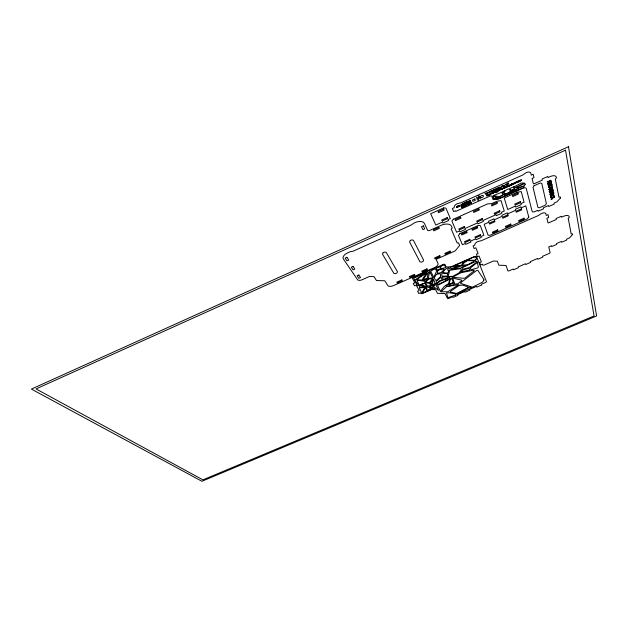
<?xml version="1.0" encoding="UTF-8"?>
<svg xmlns="http://www.w3.org/2000/svg" width="628" height="628" viewBox="0 0 628 628"><rect width="100%" height="100%" fill="white"/><g stroke="black" fill="none" stroke-linecap="round" stroke-linejoin="round"><path stroke-width="0.94" d="M549.045 181.429L549.845 180.409L551.054 180.424L551.329 181.618L547.569 183.29L549.108 181.939M504.229 185.912L503.829 186.304M493.247 193.134L492.297 193.644M499.032 190.535L498.028 191.045M500.069 187.827L499.841 187.929M505.603 187.591L504.59 188.094M514.599 188.243L514.34 189.609L515.148 189.727L517.967 188.243L517.409 186.987L516.318 187.387M505.956 186.806L506.953 186.563L506.176 187.332M506.451 184.349L507.565 184.114L506.458 184.608M517.621 181.563L518.61 181.304L517.849 182.096M510.046 185.017L511.161 184.781L510.054 185.268M512.495 183.918C513.994 182.387 513.539 185.291 512.487 184.13M486.488 193.314L487.603 193.11L486.48 193.534M456.674 207.24L457.647 206.651M497.156 188.471L498.153 188.243L497.4 189.004M488.568 194.633L489.683 194.468L488.568 194.916M469.187 203.715L468.048 204.901L469.218 203.802M456.54 206.636L457.435 206.11L457.843 207.146M551.408 198.856L554.532 197.027L551.376 198.487L551.078 199.461L552.161 199.029L551.47 199.178M492.069 192.953L492.76 192.631M497.855 190.355L498.546 190.033M514.324 182.952L515.062 182.685M516.043 182.175L516.781 181.916M490.115 191.548L490.829 191.281M500.571 189.122L501.27 188.855M486.943 195.237L487.681 194.994M493.726 192.192L494.471 191.948M501.332 186.5L502.078 186.249M489.055 192.019L489.801 191.76M492.666 191.14L491.999 191.469M499.511 189.593L500.241 189.334M492.98 193.298L492.305 193.542M498.781 190.684L498.083 190.951M503.978 186.076L503.232 186.445M505.352 187.733L504.669 188M491.905 191.242L492.588 190.755M468.072 203.535L468.99 203.182L469.595 204.218L469.147 203.017L467.821 204.022M492.642 190.41L491.528 191.03L492.423 190.763A1.499 0.801 -26.8 0 1 492.164 190.936A2.017 1.075 -26.8 0 0 491.889 191.116L491.842 191.587M492.485 191.399L492.721 190.975M492.438 191.32L492.462 191.304A0.864 0.463 -26.8 0 1 491.834 191.603M496.944 192.066L497.4 191.681L496.403 192.066M503.766 186.226L503.287 186.343M499.849 187.199L498.797 187.544L498.82 188.29M509.065 186.524L509.661 186.178L508.688 186.579M499.535 188.125L499.111 188.204M499.158 187.301L499.598 187.285M503.742 185.417L502.902 185.731L502.965 186.43M498.185 190.119L497.776 191.038M505.124 187.081L504.284 187.395L504.347 188.086M465.277 202.483L465.89 202.208L466.353 203.417L465.717 203.605A0.911 0.495 -25.6 0 1 464.775 203.48L464.736 203.37A0.895 0.479 -25.6 0 1 465.293 202.538L465.74 202.381L466.133 203.417M485.468 193.479L485.099 193.738L485.491 193.565M508.225 183.243L507.856 183.509L508.248 183.329M498.899 187.882L500.076 187.686M503.044 186.021L504.229 185.825M457.616 206.565L456.674 206.887M467.664 202.051L466.675 202.593L467.695 202.138M498.922 187.96L499.786 187.686M503.067 186.1L503.931 185.817M470.286 202.499L471.031 202.161L471.479 203.37L470.882 202.334L469.893 203.15M464.689 205.113L465.113 204.924L465.505 205.953L465.097 206.141A0.911 0.487 -25.5 0 1 464.155 206.015L464.116 205.906A0.887 0.479 -25.5 0 1 464.665 205.081M492.093 193.306L493.247 193.032M497.878 190.708L499.032 190.433M504.449 187.756L505.603 187.482M470.56 203.213L471.11 202.962L469.964 203.213M499.605 188.204L499.103 188.306M503.428 185.488L503.994 185.339M457.333 207.476L456.501 207.468M498.145 190.041L498.797 189.954M504.779 187.152L505.375 186.995M507.801 182.968C509.002 182.324 508.601 185.794 508.193 183.133M485.028 193.212C486.205 192.561 485.946 195.967 485.428 193.361M498.2 190.559L498.734 190.425M504.779 187.607L505.312 187.474M492.423 193.157L492.956 193.024M505.1 184.632C506.09 183.988 506.097 186.155 505.658 184.734M509.057 186.626L508.397 186.579L508.311 185.645A0.864 0.455 -27.4 0 1 509.52 185.464A0.864 0.455 -27.4 0 1 508.484 186.383L508.578 186.492M496.803 192.129L496.151 192.097L496.041 191.155M553.284 193.911L551.596 194.303L551.745 194.994L552.773 194.287A5.157 2.559 -28 0 1 553.449 193.864M551.926 187.168L550.167 187.576L550.316 188.282L551.36 187.568A5.228 2.622 -28.3 0 1 552.051 187.136M519.576 181.382L520.267 180.676M548.511 181.68L547.239 181.767L548.268 181.327A2.167 1.099 -28.4 0 1 548.825 181.335M490.955 191.344L491.339 191.893L491.041 190.975L489 191.909L489.039 192.929L489.024 192.239M474.399 260.298L469.626 260.212A1.232 0.604 -24.1 0 1 469.077 259.882L469.053 259.678A1.232 0.604 -24.1 0 1 469.995 258.689L473.371 257.245A1.24 0.604 -24.2 0 1 474.313 257.072L475.781 257.276A1.232 0.604 -24.2 0 1 476.197 257.613L476.283 259.089A1.232 0.597 -24.2 0 1 475.702 259.851A1.232 0.597 -24.2 0 1 474.525 260.228M493.011 192.553L491.952 192.906L491.999 193.628M456.784 207.476L458.063 207.146L457.584 205.945L456.352 206.871M502.824 193.204L500.838 192.608L493.357 195.536L499.386 196.737L503.052 194.649L502.973 193.346M493.53 197.883L494.307 198.393L497.14 197.459L492.886 195.944L493.49 197.804M496.308 191.98L496.253 191.823A0.856 0.455 -26.9 0 0 497.25 190.975A0.856 0.455 -26.9 0 0 495.971 191.124M460.332 206.125L461.596 205.56L461.125 204.351L461.376 205.552M461.902 207.044L461.847 206.902A0.895 0.479 -25.4 0 1 462.491 206A1.06 0.565 -25.4 0 1 463.652 206.117M463.597 206.282L463.55 206.157A0.895 0.479 -25.4 0 0 462.491 206A1.06 0.565 -25.4 0 0 461.737 206.965M466.737 203.244L468.103 202.632L467.648 201.415L466.29 202.028L467.491 201.588L467.884 202.632M476.464 197.145L476.911 198.409M477.107 198.95L477.547 200.199M477.673 197.333L478.112 198.597M478.308 199.139L478.748 200.387M478.112 195.669L478.552 196.933M478.74 197.482L479.188 198.738M479.313 195.858L479.753 197.129M479.941 197.671L480.381 198.927M486.904 195.465L486.928 196.148L486.786 195.222L487.854 194.68L488.16 195.591L487.775 195.049M491.229 193.958L491.104 192.945L491.41 193.879M490.083 191.76L490.099 192.451L489.903 191.846M493.694 192.419L493.71 193.102L493.577 192.176L494.652 191.626L494.942 192.545L494.566 191.995M496.622 189.263L496.332 188.322L496.442 189.35M499.472 189.821L499.48 190.512L499.456 189.483L501.505 188.549L501.78 189.475L501.411 188.926M500.532 189.334L500.54 190.033L500.351 189.421M501.293 186.728L501.301 187.419L501.183 186.477L502.259 185.927L502.541 186.861L502.172 186.304M515.172 182.74L515.345 183.384L515.266 182.363L514.199 182.897L514.285 183.863L514.285 183.133M516.883 181.971C517.354 183.745 517.291 180.942 516.169 181.947C515.329 181.979 516.397 183.957 516.004 182.363M519.066 181.131L520.235 180.574L519.238 181.005M521.311 180.456L521.059 179.49L521.13 180.534M548.503 181.696A1.492 0.754 -28.4 0 1 548.848 181.688M549.853 184.734A1.594 0.809 -28.4 0 1 548.307 184.334A1.594 0.809 -28.4 0 1 550.175 182.889A1.594 0.809 -28.4 0 1 551.031 183.831M551.046 183.847A2.072 1.052 -28.4 0 1 549.838 184.554M552.538 197.38A1.554 0.769 -28 0 1 551.023 197.011A1.554 0.769 -28 0 1 552.86 195.614A1.554 0.769 -28 0 1 553.684 196.509A2.017 1.005 -28 0 1 552.514 197.208M496.803 188.722A0.809 0.432 -27 0 1 497.549 188A0.809 0.432 -27 0 1 498.294 188.219M498.24 188.267A0.832 0.447 -27 0 1 497.227 189.248M519.066 181.657A0.95 0.502 -27.8 0 0 520.086 181.296A0.95 0.502 -27.8 0 0 520.416 180.574A0.856 0.447 -27.8 0 0 519.591 180.354A0.856 0.447 -27.8 0 0 518.924 181.209M517.268 181.806A0.816 0.424 -27.8 0 1 518.029 181.076A0.816 0.424 -27.8 0 1 518.759 181.296M518.704 181.351A0.84 0.44 -27.8 0 1 518.54 181.939A0.84 0.44 -27.8 0 1 517.676 182.34M505.603 187.05A0.809 0.424 -27.3 0 1 506.356 186.32A0.809 0.424 -27.3 0 1 507.094 186.54M507.039 186.587A0.832 0.44 -27.3 0 1 506.875 187.175A0.832 0.44 -27.3 0 1 506.019 187.568M465.27 202.459A1.075 0.581 -25.6 0 0 464.547 203.456L464.594 203.566A1.091 0.589 -25.6 0 0 465.756 203.715M470.584 203.252A0.809 0.432 -25.8 0 1 469.603 203.229A0.809 0.432 -25.8 0 1 470.286 202.444M463.723 206.204A1.068 0.573 -25.4 0 1 463.024 207.256A1.068 0.573 -25.4 0 1 461.815 207.075M463.543 206.29A0.895 0.479 -25.4 0 1 462.962 207.201A0.895 0.479 -25.4 0 1 461.957 206.997M475.616 259.906A3.124 1.523 -24.2 0 1 475.412 260.023M549.461 181.288L549.61 182.073L550.85 181.516L550.489 180.574L549.461 181.288M514.662 190.441L514.638 191.634L523.297 187.78L524.09 186.21L521.86 186.649L514.662 190.441M510.431 190.802C509.795 192.592 503.884 195.999 503.954 192.757C504.716 190.771 509.355 186.579 510.431 190.802M497.125 191.187C496.348 192.914 495.822 189.939 497.125 191.187M440.573 268.902L445.503 267.661C445.59 262.865 439.741 265.777 440.573 268.878M431.852 287.459L431.758 289.194L428.084 290.835L431.852 287.459M509.394 185.684C508.562 187.458 508.083 184.428 509.394 185.684M465.984 260.439L465.96 260.848A1.232 0.604 -23.9 0 1 465.215 261.664L464.32 262.135A1.232 0.604 -23.8 0 1 463.244 262.41L461.933 262.308L465.984 260.439M514.693 186.492L514.52 188.055L524.521 183.086L521.468 182.983L514.693 186.492M445.433 279.075L445.079 281.226L438.43 284.319A1.193 0.581 -22.6 0 1 437.017 284.303L436.766 283.809L439.906 281.391L445.433 279.075M514.136 186.587L513.649 189.46L510.752 190.119L509.795 188.455L514.136 186.587M432.645 287.436L432.339 288.966L434.953 288.904L432.645 287.436M457.859 293.197L457.694 293.983L471.055 288.244L471.385 287.679L470.498 287.286A1.17 0.542 -23.3 0 0 469.218 287.483L457.859 293.197M428.327 272.356L427.064 278.675L423.28 279.107L428.327 272.356M513.94 190.771L513.68 192.003L511.506 192.341L505.98 195.394L504.425 194.397L513.94 190.771M458.668 206.479C456.87 207.02 460.638 203.872 459.657 206.031L458.668 206.479M458.872 205.513L458.691 206.361L459.57 205.968L458.872 205.513M462.208 204.885L461.918 205.411L462.451 203.755L463.747 204.587L462.412 203.919L462.232 204.775L463.111 204.375L462.208 204.885M448.753 270.542L448.423 272.065A1.217 0.597 -23.1 0 1 447.709 272.795A1.217 0.597 -23.1 0 1 446.563 273.054L443.235 272.583A1.225 0.597 -23 0 1 443.062 271.736L446.084 268.729A1.225 0.604 -23.2 0 1 447.089 268.187L448.706 267.771L447.748 269.655A1.225 0.604 -23.2 0 0 447.913 270.189L448.753 270.542M466.549 204.32L466.361 205.175L467.24 204.783L466.549 204.32M466.337 205.285C464.594 206.008 468.245 202.554 467.326 204.846L466.337 205.285M429.725 271.783L428.186 278.573L432.786 277.757L429.725 271.783M449.624 270.291L448.211 276.548L452.835 276.32L458.833 273.015L461.431 269.914L460.442 268.674L449.624 270.291M440.283 266.578C441.311 269.608 437.064 271.17 435.879 268.454L440.283 266.578M447.772 273.753L447.23 276.1L441.861 276.147L441.782 273.141L447.772 273.753M437.779 270.872L437.159 273.439L440.534 272.678A1.225 0.604 -22.9 0 0 441.61 272.112L443.839 269.836A1.225 0.604 -23.1 0 0 443.101 269.035L439.09 269.93A1.225 0.604 -22.9 0 0 437.779 270.872M494.801 189.279L494.542 190.3C492.242 188.973 495.9 191.556 494.801 189.279M446.32 278.746L445.801 280.755L449.46 278.887L449.075 278.063L448.086 277.953L446.32 278.746M433.508 279.444L432.048 284.963L435.228 283.644L433.508 279.444M449.507 280.174L448.635 283.44A1.193 0.573 -22.9 0 1 448.094 284.044L444.6 286.235A1.185 0.565 -22.7 0 0 444.208 286.572L440.299 291.314L437.779 285.858A1.193 0.573 -22.6 0 1 438.462 284.947L447.992 279.986A1.201 0.581 -23 0 1 449.507 280.174M450.315 279.554L449.201 283.581L450.566 283.754L453.243 282.372L452.066 278.494L450.315 279.554M470.074 200.324L469.658 201.769C467.051 199.359 469.493 204.092 468.425 201.235L469.642 201.941L470.207 200.442L470.765 201.439L470.074 200.324M448.188 276.799L447.913 277.741L443.509 279.539L442.01 277.058L448.188 276.799M433.045 278.973L431.161 284.735L430.149 282.796L433.045 278.973M436.892 270.487L433.791 277.38L430.69 271.304L434.246 268.957L436.892 270.487M383.119 252.691L382.428 254.073L393.882 273.384L395.475 273.659L396.833 273.062L397.516 271.775L386.22 252.377L384.532 252.056L383.119 252.691M410.312 240.532L409.566 241.945L419.967 261.837L421.537 262.135L422.911 261.531L423.641 260.212L413.397 240.234L411.74 239.888L410.312 240.532M459.39 265.966L450.637 268.933A1.225 0.604 -23.3 0 1 449.617 268.321L450.268 267.41L452.929 266.555L459.39 265.966M450.088 284.201L449.224 285.834L446.704 286.25L446.053 285.638L448.604 284.044L450.088 284.201M450.669 284.131L449.726 285.873L454.083 284.5L453.479 282.741L450.669 284.131M425.541 287.436L422.432 293.111L426.852 291.219L425.541 287.436M468.017 259.537L467.562 260.377L468.716 260.243L468.496 259.333L468.017 259.537M424.795 287.412L421.765 292.829L419.3 287.852L424.795 287.412M467.57 259.749L467.295 260.22A1.232 0.604 -23.9 0 1 466.871 260.659L466.321 261.044L466.321 260.306L467.57 259.749M504.669 190.794L503.53 192.333L502.824 192.647L502 192.082L504.669 190.794M483.913 280.025L482.854 281.791A1.177 0.549 -23.8 0 1 482.163 282.365L472.452 287.2L460.803 283.44A1.185 0.557 -23.3 0 1 460.944 282.553L476.165 270.817A1.201 0.573 -23.9 0 1 477.947 270.535L483.953 279.633A1.177 0.549 -23.9 0 1 483.913 280.025M525.22 184.192L524.176 185.872L518.445 187.819L517.959 186.72L524.678 183.376L525.22 184.192M436.436 274.358L434.246 277.827L435.345 279.986A1.209 0.589 -22.6 0 0 436.17 280.19A1.209 0.589 -22.6 0 0 437.292 279.672L440.573 276.713L440.44 274.098A1.217 0.597 -22.8 0 0 439.537 273.777L436.436 274.358M425.69 281.399L424.512 283.204L418.915 285.026L417.11 280.127L425.69 281.399M534.035 185.778L533.023 187.332L537.913 207.413L539.342 207.805L545.371 205.128L546.376 203.668L541.799 183.415L540.315 182.976L534.035 185.778M426.663 272.945L421.875 280.104L416.34 279.68L426.663 272.945M462.695 263.485L461.855 264.702A1.225 0.604 -23.7 0 1 460.316 265.487L454.334 265.77L461.337 262.685L462.365 262.794A1.232 0.604 -23.7 0 1 462.695 263.485M449.177 276.752L448.58 277.615L449.734 277.819L450.111 279.256L452.411 277.819L452.168 276.626L449.177 276.752M463.904 262.928L462.812 264.435A1.225 0.597 -23.8 0 0 463.433 265.134L467.491 264.663A1.225 0.597 -23.9 0 0 468.292 264.404L473.041 261.884A1.232 0.597 -24.1 0 0 473.787 261.091A1.232 0.597 -24.1 0 0 473.222 260.667L467.829 260.683A1.232 0.604 -23.9 0 0 466.698 261.044L464.367 262.52A1.232 0.604 -23.8 0 0 463.904 262.928M427.283 279.099L425.792 281.14L422.668 279.923L427.283 279.099M428.312 279.224L425.902 282.357L429.238 282.812L432.794 278.487L428.312 279.224M453.338 219.227L451.909 221.032L456.595 232.227L459.649 230.869L460.034 231.811L465.411 229.416L465.034 228.474L477.618 222.877L477.971 223.835L483.379 221.425L483.034 220.467L496.065 214.666L496.387 215.647L501.835 213.222L501.529 212.24L504.26 211.024L501.034 200.622L496.991 201.258L491.732 203.613L487.564 203.912L453.338 219.227M459.869 233.624L458.471 235.343L462.396 244.739L465.27 243.468L465.638 244.363L470.882 242.047L470.529 241.144L475.663 238.876L476.016 239.778L481.284 237.447L480.938 236.544L483.874 235.241L480.357 225.625L478.214 225.476L459.869 233.624M459.625 245.493L455.167 250.925L436.036 259.372L437.959 263.336A4.977 2.488 -22.9 0 1 434.513 267.567L393.505 285.614A4.914 2.465 -21.2 0 1 387.735 285.465L384.815 280.779L376.486 280.535L373.982 276.626L369.468 276.485L362.034 279.782A3.784 1.963 -20.2 0 1 357.481 279.648L343.383 258.956A6.932 3.768 -20.2 0 1 347.519 252.919L350.487 251.585L352.975 251.263L410.634 225.326L414.661 222.697A8.399 4.553 -23.3 0 1 424.222 223.105L427.59 230.217A1.994 1.068 -23.7 0 0 429.866 230.366L442.104 224.887A9.577 5.048 -24.1 0 1 451.461 226.213L452.223 228.019L451.179 228.93L457.176 242.997L458.495 242.824L459.625 245.493M500.233 196.721L498.632 198.676L505.352 195.826L503.758 194.633L500.233 196.721M511.051 190.928L510.462 191.634L513.72 190.488L513.013 190.088L511.051 190.928M553.244 190.841L551.926 192.372L549.539 192.443L551.643 192.702C544.9 197.161 559.046 189.954 551.706 193.039L553.244 190.841M528.8 217.155L527.269 218.889L490.154 235.28L488.066 235.147L484.188 224.282L488.874 222.202L488.545 221.244L493.953 218.842L494.275 219.8L502.212 216.283L501.898 215.31L507.338 212.892L507.636 213.873L515.698 210.294L515.415 209.305L520.879 206.879L521.154 207.868L525.785 205.811L528.8 217.155M560.419 197.985L557.012 201.784L553.99 203.119L554.194 204.108L548.778 206.502L548.558 205.521L543.275 207.86L543.503 208.834L538.102 211.22L537.866 210.254L534.868 211.581A2.645 1.311 -27.1 0 1 532.136 211.353L526.311 188.643A3.446 1.782 -27.6 0 0 522.724 188.282L498.436 199.147L492.933 199.414L491.944 196.368A2.065 1.091 -26.5 0 0 489.722 196.164L455.755 211.408L455.488 210.725L453.628 211.565L452.38 208.504L454.248 207.664A4.451 2.402 -25.3 0 1 457.42 203.59L461.117 202.742L522.739 175.016L526.06 172.7A4.592 2.418 -28.2 0 1 530.825 173.234L531.288 175.141L533.203 174.278L533.988 177.583L532.081 178.438L533.313 183.541A1.044 0.542 -28.1 0 0 534.389 183.651L542.349 180.095L542.105 179.011L547.804 176.46L548.032 177.551L550.332 176.523A5.911 3.014 -28.6 0 1 556.322 177.19L556.479 177.975L555.301 178.949L558.928 197.129L560.223 196.98L560.419 197.985M572.548 234.613L569.329 237.988L566.519 239.213L566.692 240.061L561.644 242.259L561.463 241.411L556.541 243.546L556.73 244.394L551.698 246.576L551.502 245.736L548.746 246.937L550.081 252.456A1.209 0.549 -26.1 0 1 549.108 253.484L542.561 256.318L542.773 257.127L537.835 259.27L537.615 258.469L530.393 261.601L530.621 262.394L525.699 264.529L525.463 263.736L518.194 266.884L518.445 267.677L513.547 269.797L513.288 269.012L509.143 270.809A1.185 0.549 -24.7 0 1 507.879 270.762L506.074 265.495L498.797 265.181L497.368 261.193L493.427 261.012L484.518 264.906A1.821 0.871 -24.3 0 1 482.532 264.82L482.304 264.247L480.632 264.977L479.659 262.52L481.338 261.79L479.085 256.028L477.382 256.774L476.377 254.23L478.081 253.476L475.851 247.785L474.124 248.547L473.08 245.909L474.815 245.148A4.121 2.057 -24.7 0 1 477.845 241.552L481.252 240.744L538.424 215.514L541.524 213.441A4.239 2.072 -27.1 0 1 545.873 213.803L546.258 215.443L548.032 214.658L548.676 217.492L546.91 218.269L547.922 222.65A0.966 0.463 -27 0 0 548.903 222.728L556.29 219.486L556.094 218.552L561.377 216.236L561.565 217.17L563.701 216.228A5.464 2.591 -27.4 0 1 569.188 216.684L569.313 217.359L568.214 218.23L571.19 233.906L572.391 233.749L572.548 234.613M494.142 198.691L493.757 199.084L497.58 198.825L499.637 197.004L494.142 198.691M462.2 270.189L460.355 272.057L469.807 270.016L468.983 268.305L462.2 270.189M435.816 284.382L433.501 286.541L438.462 290.379L435.816 284.382M446.539 286.619L440.958 291.824L447.835 291.722L458.817 284.617L446.539 286.619M439.027 281.156L436.641 283.33L436.193 281.729A1.201 0.581 -22.6 0 1 436.515 281.101L440.88 277.419L442.316 279.923L439.851 280.7A1.201 0.581 -22.7 0 0 439.027 281.156M431.248 287.6L427.605 290.858L426.365 287.067L431.248 287.6M435.385 284.091L431.766 287.208L428.877 286.831L435.385 284.091M477.304 262.378L470.333 268.062L471.063 269.797L477.147 268.085A1.209 0.581 -24 0 0 478.363 266.986L477.304 262.378M473.74 271.147L465.324 277.819A1.193 0.573 -23.5 0 1 463.919 278.306L454.068 277.458A1.201 0.581 -23.2 0 1 453.612 277.034A1.201 0.581 -23.2 0 1 454.287 276.32L460.277 273.015A1.209 0.581 -23.5 0 1 460.952 272.756L473.253 270.236A1.209 0.581 -23.8 0 1 474.101 270.409A1.209 0.581 -23.8 0 1 473.74 271.147M461.399 280.999L457.71 283.809L455.441 284.068A1.185 0.565 -23.1 0 1 454.735 283.832L452.647 278.118L461.454 280.072A1.193 0.565 -23.3 0 1 461.399 280.999M477.123 261.939L469.14 267.646L462.75 269.2L461.973 267.795L476.314 261.13L477.123 261.939M552.467 187.105L548.919 189.562L549.932 188.541L549.743 187.662L548.495 187.607L552.467 187.105M553.865 193.832L550.356 196.242L551.36 195.245L551.18 194.397L549.947 194.342L553.865 193.832M458.84 285.63L450.786 291.164A1.17 0.549 -22.8 0 0 450.637 292.106L456.375 293.417A1.162 0.542 -22.9 0 0 457.553 293.174L467.53 287.946A1.17 0.549 -23.3 0 0 467.993 286.886L462.726 285.136L459.994 285.23A1.177 0.557 -23.1 0 0 458.84 285.63M425.525 272.952L414.668 280.135L413.671 278.173L425.525 272.952M511.451 192.545L507.542 194.743L512.684 192.513L511.451 192.545M418.554 285.159L417.118 285.873L414.951 280.316L418.554 285.159M465.89 265.448L460.897 267.936A1.225 0.597 -23.6 0 1 460.151 268.164L451.21 269.2L461.462 265.989A1.225 0.597 -23.7 0 1 461.847 265.903L465.89 265.448M568.481 146.716L31.4 389.077L201.918 481.284L596.6 315.978L568.481 146.716M565.522 150.178L36.032 388.913L202.923 479.863L594.072 315.97L565.522 150.178M443.627 207.915L430.667 213.756L435.793 225.06L442.591 222.014L443.023 222.995L448.518 220.538L448.102 219.549L450.323 218.552L445.943 208.104L443.627 207.915M443.674 209.124L438.054 211.652L438.501 212.672L444.106 210.152L443.674 209.124M463.833 203.134L464.108 204.43L463.833 203.134M493.286 189.962L493.396 190.975L493.286 189.962M495.484 188.973L495.594 189.986L495.484 188.973M474.846 198.95L472.429 200.034L472.915 201.376L475.325 200.293L474.846 198.95M346.962 257.347L345.172 258.147L347.009 260.863L348.791 260.063L346.962 257.347M503.507 187.207L503.719 188.604L503.507 187.207M511.671 183.541L511.859 184.954L511.671 183.541M465.27 204.752L464.657 205.026A1.075 0.573 -25.5 0 0 463.927 205.992L463.974 206.102A1.083 0.581 -25.5 0 0 465.136 206.251L465.725 205.96L465.27 204.752M490.264 193.597L490.382 194.594L490.264 193.597M495.327 191.32L495.437 192.325L495.327 191.32M502.172 188.251L502.267 189.256L502.172 188.251M507.597 185.809L507.683 186.822L507.597 185.809M423.335 225.892L421.498 226.716L422.911 229.636L424.732 228.82L423.335 225.892M447.254 217.563L441.727 220.043L442.159 221.032L447.678 218.56L447.254 217.563M460.528 217.178L455.025 219.635L455.433 220.616L460.928 218.159L460.528 217.178M478.929 208.943L473.386 211.424L473.755 212.429L479.282 209.956L478.929 208.943M517.213 192.215L504.229 198.024L507.699 209.493L515.415 206.062L515.706 207.059L521.193 204.618L520.918 203.613L524.082 202.208L521.24 191.587L517.213 192.215M438.862 227.422L433.406 229.864L433.854 230.821L439.294 228.388L438.862 227.422M353.069 266.437L351.311 267.222L353.077 269.836L354.828 269.051L353.069 266.437M497.015 202.42L491.449 204.909L491.787 205.921L497.337 203.441L497.015 202.42M518.021 193.032L512.409 195.536L512.707 196.572L518.304 194.076L518.021 193.032M551.871 184.216L551.572 185.111L548.338 186.854L551.627 185.386L551.777 186.076L552.216 185.88L551.871 184.216M464.273 226.575L458.872 228.977L459.256 229.927L464.657 227.524L464.273 226.575M482.21 218.583L476.762 221.009L477.123 221.974L482.555 219.557L482.21 218.583M499.684 210.804L494.205 213.245L494.526 214.226L499.998 211.793L499.684 210.804M520.369 201.596L514.85 204.053L515.133 205.058L520.643 202.609L520.369 201.596M552.687 188.141L548.966 189.789L552.177 189.868C542.349 194.005 559.886 188.11 549.822 189.703L552.687 188.141M358.839 275.017L357.104 275.794L358.808 278.306L360.527 277.537L358.839 275.017M553.127 190.253L549.484 192.176L553.127 190.253M466.753 231.669L461.399 234.048L461.784 234.974L467.13 232.603L466.753 231.669M477.366 226.959L471.989 229.346L472.35 230.28L477.72 227.901L477.366 226.959M494.597 220.766L489.204 223.16L489.534 224.11L494.919 221.715L494.597 220.766M507.934 214.847L502.518 217.249L502.824 218.214L508.233 215.812L507.934 214.847M521.428 208.857L515.981 211.275L516.255 212.248L521.695 209.838L521.428 208.857M469.807 239.339L464.532 241.678L464.901 242.573L470.168 240.241L469.807 239.339M480.263 234.715L474.964 237.054L475.317 237.965L480.601 235.633L480.263 234.715M497.643 229.856L492.344 232.203L492.658 233.114L497.949 230.782L497.643 229.856M510.752 224.063L505.422 226.418L505.713 227.352L511.035 224.997L510.752 224.063M524.003 218.206L518.65 220.569L518.924 221.519L524.262 219.156L524.003 218.206M439.773 255.627L434.584 257.927L435 258.783L440.181 256.499L439.773 255.627M450.056 251.09L444.844 253.39L445.244 254.261L450.449 251.961L450.056 251.09M401.849 279.923L396.802 282.145L397.281 282.945L402.32 280.724L401.849 279.923M414.409 274.389L409.338 276.626L409.794 277.435L414.857 275.205L414.409 274.389M426.938 268.87L421.843 271.115L422.283 271.94L427.37 269.695L426.938 268.87M443.007 264.561L412.282 278.078L414.888 282.749L413.216 283.479L414.543 285.834L416.199 285.112L419.214 290.505L417.573 291.219L418.852 293.488L420.485 292.781L420.776 293.307A1.782 0.856 -21.9 0 0 422.825 293.355L431.515 289.563L435.573 289.657L437.488 293.355L444.993 293.512L447.458 298.394A1.154 0.542 -22.6 0 0 448.761 298.418L452.804 296.667L453.157 297.389L457.93 295.325L457.584 294.595L464.681 291.518L465.018 292.256L469.815 290.175L469.485 289.437L476.526 286.384L476.848 287.129L481.66 285.041L481.354 284.296L485.554 282.474A1.17 0.542 -23.9 0 0 486.425 281.501L476.746 257.182A3.085 1.507 -24.2 0 0 473.347 257.017L451.375 266.664L446.249 267.073L445.103 264.647A1.853 0.918 -23.2 0 0 443.007 264.561M455.418 295.074L448.847 297.405A1.162 0.542 -22.6 0 1 447.795 297.248L446.484 292.962L449.248 292.734L455.936 293.935A1.162 0.542 -22.8 0 1 456.234 294.406A1.162 0.542 -22.8 0 1 455.418 295.074M424.944 283.33L420.391 284.877L426.914 286.454L424.944 283.33M430.879 285.646L427.393 285.968L425.289 282.867L429.56 283.149L430.879 285.646M425.76 286.753L419.928 287.263L419.017 285.34L425.76 286.753M481.433 197.694A1.758 0.942 -26.3 0 0 483.434 195.795A1.758 0.942 -26.3 0 0 480.71 196.234A1.758 0.942 -26.3 0 0 481.433 197.694M549.217 185.174A2.12 1.075 -28.4 0 0 551.604 182.85A2.12 1.075 -28.4 0 0 548.37 183.509A2.12 1.075 -28.4 0 0 549.217 185.174M551.91 197.804A2.072 1.028 -28 0 0 554.249 195.567A2.072 1.028 -28 0 0 551.094 196.226A2.072 1.028 -28 0 0 551.91 197.804M506.757 184.93A0.942 0.502 -27.4 0 0 507.848 183.91A0.942 0.502 -27.4 0 0 506.404 184.137A0.942 0.502 -27.4 0 0 506.757 184.93M486.81 193.895A0.934 0.502 -26.6 0 0 487.877 192.882A0.934 0.502 -26.6 0 0 486.433 193.118A0.934 0.502 -26.6 0 0 486.81 193.895M512.793 184.499A0.942 0.495 -27.6 0 0 513.885 183.478A0.942 0.495 -27.6 0 0 512.456 183.706A0.942 0.495 -27.6 0 0 512.793 184.499M510.352 185.598A0.942 0.495 -27.5 0 0 511.435 184.577A0.942 0.495 -27.5 0 0 510.007 184.805A0.942 0.495 -27.5 0 0 510.352 185.598M488.882 195.23A0.934 0.495 -26.6 0 0 489.942 194.225A0.934 0.495 -26.6 0 0 488.505 194.46A0.934 0.495 -26.6 0 0 488.882 195.23"/></g></svg>
